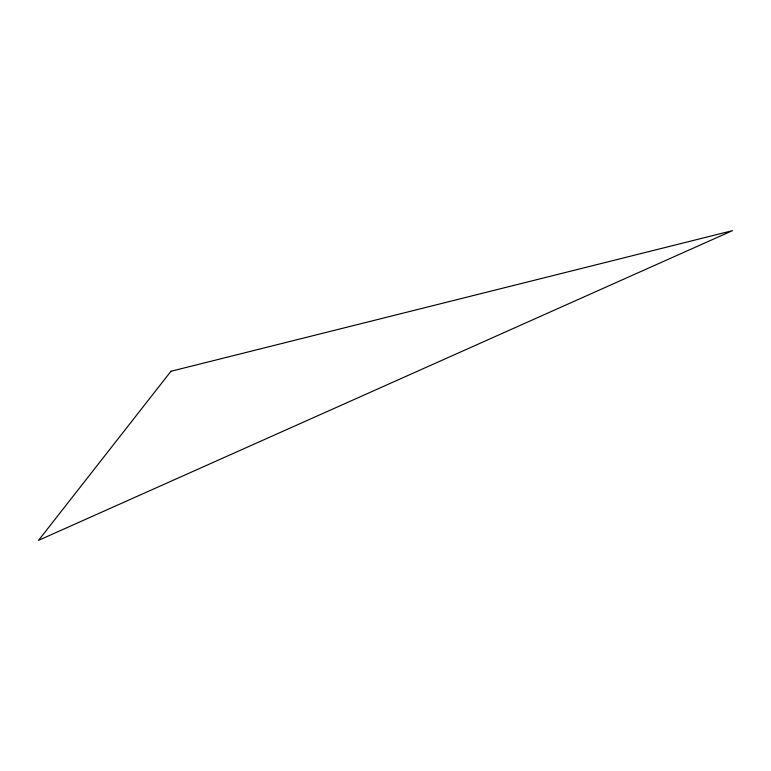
<?xml version="1.0" encoding="UTF-8"?>
<svg xmlns="http://www.w3.org/2000/svg" width="771" height="771" viewBox="0 0 771 771"><rect width="100%" height="100%" fill="white"/><g stroke="black" fill="none" stroke-linecap="round" stroke-linejoin="round"><path stroke-width="1.16" d="M170.969 371.275L38.55 540.346L732.45 230.654L170.969 371.275"/></g></svg>
